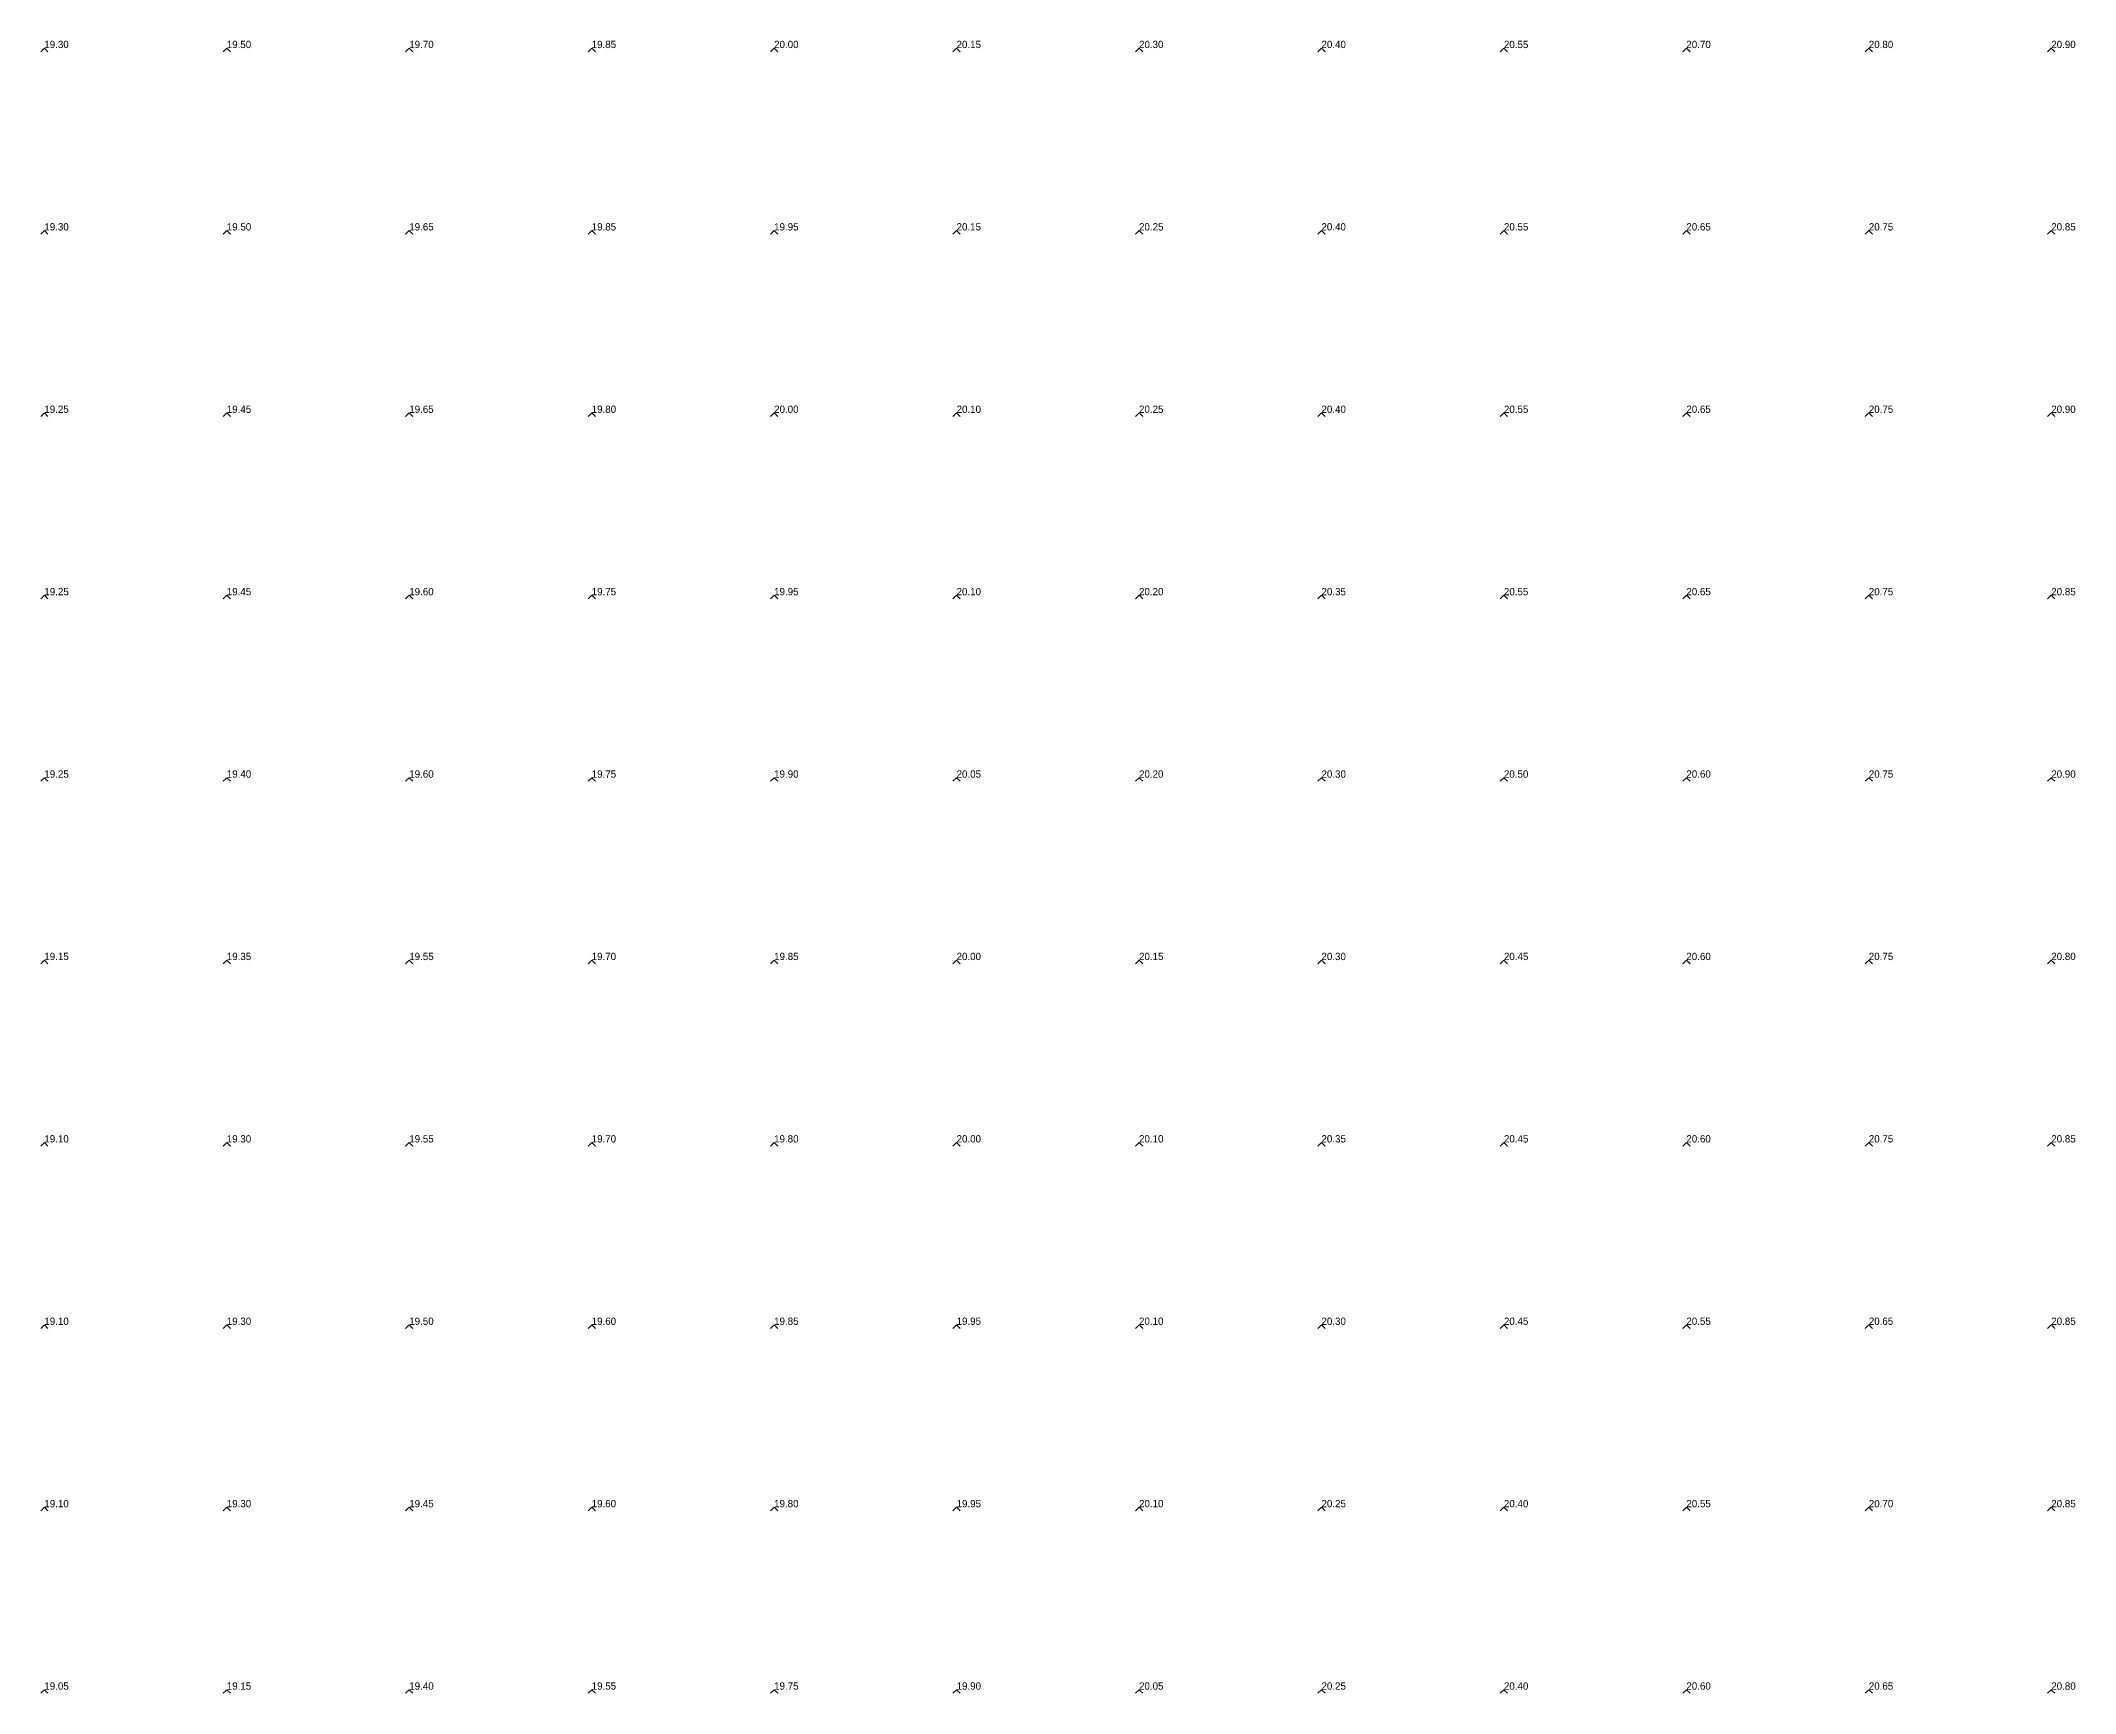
# Model space of a CAD drawing. Extents: x 570945 to 571083, y 5181392 to 5181597.
# Drawn here: x 570977.32 to 571005.2, y 5181519.08 to 5181541.73 of the extents above; entities that cross this region are included whole.
import ezdxf

# ---------------------------------------------------------------- set-up
doc = ezdxf.new("R2010")
doc.units = 0
doc.layers.add('Soundings', color=1, linetype='CONTINUOUS')

msp = doc.modelspace()

# ---------------------------------------------------------------- linework, layer by layer
at = {"layer": 'Soundings'}
for points in [[(570977.325, 5181541.575), (570977.375, 5181541.625), (570977.425, 5181541.575)], [(570979.825, 5181541.575), (570979.875, 5181541.625), (570979.925, 5181541.575)], [(570982.325, 5181541.575), (570982.375, 5181541.625), (570982.425, 5181541.575)], [(570984.825, 5181541.575), (570984.875, 5181541.625), (570984.925, 5181541.575)], [(570987.325, 5181541.575), (570987.375, 5181541.625), (570987.425, 5181541.575)], [(570989.825, 5181541.575), (570989.875, 5181541.625), (570989.925, 5181541.575)], [(570992.325, 5181541.575), (570992.375, 5181541.625), (570992.425, 5181541.575)], [(570994.825, 5181541.575), (570994.875, 5181541.625), (570994.925, 5181541.575)], [(570997.325, 5181541.575), (570997.375, 5181541.625), (570997.425, 5181541.575)], [(570999.825, 5181541.575), (570999.875, 5181541.625), (570999.925, 5181541.575)], [(571002.325, 5181541.575), (571002.375, 5181541.625), (571002.425, 5181541.575)], [(571004.825, 5181541.575), (571004.875, 5181541.625), (571004.925, 5181541.575)], [(570977.325, 5181539.075), (570977.375, 5181539.125), (570977.425, 5181539.075)], [(570979.825, 5181539.075), (570979.875, 5181539.125), (570979.925, 5181539.075)], [(570982.325, 5181539.075), (570982.375, 5181539.125), (570982.425, 5181539.075)], [(570984.825, 5181539.075), (570984.875, 5181539.125), (570984.925, 5181539.075)], [(570987.325, 5181539.075), (570987.375, 5181539.125), (570987.425, 5181539.075)], [(570989.825, 5181539.075), (570989.875, 5181539.125), (570989.925, 5181539.075)], [(570992.325, 5181539.075), (570992.375, 5181539.125), (570992.425, 5181539.075)], [(570994.825, 5181539.075), (570994.875, 5181539.125), (570994.925, 5181539.075)], [(570997.325, 5181539.075), (570997.375, 5181539.125), (570997.425, 5181539.075)], [(570999.825, 5181539.075), (570999.875, 5181539.125), (570999.925, 5181539.075)], [(571002.325, 5181539.075), (571002.375, 5181539.125), (571002.425, 5181539.075)], [(571004.825, 5181539.075), (571004.875, 5181539.125), (571004.925, 5181539.075)], [(570977.325, 5181536.575), (570977.375, 5181536.625), (570977.425, 5181536.575)], [(570979.825, 5181536.575), (570979.875, 5181536.625), (570979.925, 5181536.575)], [(570982.325, 5181536.575), (570982.375, 5181536.625), (570982.425, 5181536.575)], [(570984.825, 5181536.575), (570984.875, 5181536.625), (570984.925, 5181536.575)], [(570987.325, 5181536.575), (570987.375, 5181536.625), (570987.425, 5181536.575)], [(570989.825, 5181536.575), (570989.875, 5181536.625), (570989.925, 5181536.575)], [(570992.325, 5181536.575), (570992.375, 5181536.625), (570992.425, 5181536.575)], [(570994.825, 5181536.575), (570994.875, 5181536.625), (570994.925, 5181536.575)], [(570997.325, 5181536.575), (570997.375, 5181536.625), (570997.425, 5181536.575)], [(570999.825, 5181536.575), (570999.875, 5181536.625), (570999.925, 5181536.575)], [(571002.325, 5181536.575), (571002.375, 5181536.625), (571002.425, 5181536.575)], [(571004.825, 5181536.575), (571004.875, 5181536.625), (571004.925, 5181536.575)], [(570977.325, 5181534.075), (570977.375, 5181534.125), (570977.425, 5181534.075)], [(570979.825, 5181534.075), (570979.875, 5181534.125), (570979.925, 5181534.075)], [(570982.325, 5181534.075), (570982.375, 5181534.125), (570982.425, 5181534.075)], [(570984.825, 5181534.075), (570984.875, 5181534.125), (570984.925, 5181534.075)], [(570987.325, 5181534.075), (570987.375, 5181534.125), (570987.425, 5181534.075)], [(570989.825, 5181534.075), (570989.875, 5181534.125), (570989.925, 5181534.075)], [(570992.325, 5181534.075), (570992.375, 5181534.125), (570992.425, 5181534.075)], [(570994.825, 5181534.075), (570994.875, 5181534.125), (570994.925, 5181534.075)], [(570997.325, 5181534.075), (570997.375, 5181534.125), (570997.425, 5181534.075)], [(570999.825, 5181534.075), (570999.875, 5181534.125), (570999.925, 5181534.075)], [(571002.325, 5181534.075), (571002.375, 5181534.125), (571002.425, 5181534.075)], [(571004.825, 5181534.075), (571004.875, 5181534.125), (571004.925, 5181534.075)], [(570977.325, 5181531.575), (570977.375, 5181531.625), (570977.425, 5181531.575)], [(570979.825, 5181531.575), (570979.875, 5181531.625), (570979.925, 5181531.575)], [(570982.325, 5181531.575), (570982.375, 5181531.625), (570982.425, 5181531.575)], [(570984.825, 5181531.575), (570984.875, 5181531.625), (570984.925, 5181531.575)], [(570987.325, 5181531.575), (570987.375, 5181531.625), (570987.425, 5181531.575)], [(570989.825, 5181531.575), (570989.875, 5181531.625), (570989.925, 5181531.575)], [(570992.325, 5181531.575), (570992.375, 5181531.625), (570992.425, 5181531.575)], [(570994.825, 5181531.575), (570994.875, 5181531.625), (570994.925, 5181531.575)], [(570997.325, 5181531.575), (570997.375, 5181531.625), (570997.425, 5181531.575)], [(570999.825, 5181531.575), (570999.875, 5181531.625), (570999.925, 5181531.575)], [(571002.325, 5181531.575), (571002.375, 5181531.625), (571002.425, 5181531.575)], [(571004.825, 5181531.575), (571004.875, 5181531.625), (571004.925, 5181531.575)], [(570977.325, 5181529.075), (570977.375, 5181529.125), (570977.425, 5181529.075)], [(570979.825, 5181529.075), (570979.875, 5181529.125), (570979.925, 5181529.075)], [(570982.325, 5181529.075), (570982.375, 5181529.125), (570982.425, 5181529.075)], [(570984.825, 5181529.075), (570984.875, 5181529.125), (570984.925, 5181529.075)], [(570987.325, 5181529.075), (570987.375, 5181529.125), (570987.425, 5181529.075)], [(570989.825, 5181529.075), (570989.875, 5181529.125), (570989.925, 5181529.075)], [(570992.325, 5181529.075), (570992.375, 5181529.125), (570992.425, 5181529.075)], [(570994.825, 5181529.075), (570994.875, 5181529.125), (570994.925, 5181529.075)], [(570997.325, 5181529.075), (570997.375, 5181529.125), (570997.425, 5181529.075)], [(570999.825, 5181529.075), (570999.875, 5181529.125), (570999.925, 5181529.075)], [(571002.325, 5181529.075), (571002.375, 5181529.125), (571002.425, 5181529.075)], [(571004.825, 5181529.075), (571004.875, 5181529.125), (571004.925, 5181529.075)], [(570977.325, 5181526.575), (570977.375, 5181526.625), (570977.425, 5181526.575)], [(570979.825, 5181526.575), (570979.875, 5181526.625), (570979.925, 5181526.575)], [(570982.325, 5181526.575), (570982.375, 5181526.625), (570982.425, 5181526.575)], [(570984.825, 5181526.575), (570984.875, 5181526.625), (570984.925, 5181526.575)], [(570987.325, 5181526.575), (570987.375, 5181526.625), (570987.425, 5181526.575)], [(570989.825, 5181526.575), (570989.875, 5181526.625), (570989.925, 5181526.575)], [(570992.325, 5181526.575), (570992.375, 5181526.625), (570992.425, 5181526.575)], [(570994.825, 5181526.575), (570994.875, 5181526.625), (570994.925, 5181526.575)], [(570997.325, 5181526.575), (570997.375, 5181526.625), (570997.425, 5181526.575)], [(570999.825, 5181526.575), (570999.875, 5181526.625), (570999.925, 5181526.575)], [(571002.325, 5181526.575), (571002.375, 5181526.625), (571002.425, 5181526.575)], [(571004.825, 5181526.575), (571004.875, 5181526.625), (571004.925, 5181526.575)], [(570977.325, 5181524.075), (570977.375, 5181524.125), (570977.425, 5181524.075)], [(570979.825, 5181524.075), (570979.875, 5181524.125), (570979.925, 5181524.075)], [(570982.325, 5181524.075), (570982.375, 5181524.125), (570982.425, 5181524.075)], [(570984.825, 5181524.075), (570984.875, 5181524.125), (570984.925, 5181524.075)], [(570987.325, 5181524.075), (570987.375, 5181524.125), (570987.425, 5181524.075)], [(570989.825, 5181524.075), (570989.875, 5181524.125), (570989.925, 5181524.075)], [(570992.325, 5181524.075), (570992.375, 5181524.125), (570992.425, 5181524.075)], [(570994.825, 5181524.075), (570994.875, 5181524.125), (570994.925, 5181524.075)], [(570997.325, 5181524.075), (570997.375, 5181524.125), (570997.425, 5181524.075)], [(570999.825, 5181524.075), (570999.875, 5181524.125), (570999.925, 5181524.075)], [(571002.325, 5181524.075), (571002.375, 5181524.125), (571002.425, 5181524.075)], [(571004.825, 5181524.075), (571004.875, 5181524.125), (571004.925, 5181524.075)], [(570977.325, 5181521.575), (570977.375, 5181521.625), (570977.425, 5181521.575)], [(570979.825, 5181521.575), (570979.875, 5181521.625), (570979.925, 5181521.575)], [(570982.325, 5181521.575), (570982.375, 5181521.625), (570982.425, 5181521.575)], [(570984.825, 5181521.575), (570984.875, 5181521.625), (570984.925, 5181521.575)], [(570987.325, 5181521.575), (570987.375, 5181521.625), (570987.425, 5181521.575)], [(570989.825, 5181521.575), (570989.875, 5181521.625), (570989.925, 5181521.575)], [(570992.325, 5181521.575), (570992.375, 5181521.625), (570992.425, 5181521.575)], [(570994.825, 5181521.575), (570994.875, 5181521.625), (570994.925, 5181521.575)], [(570997.325, 5181521.575), (570997.375, 5181521.625), (570997.425, 5181521.575)], [(570999.825, 5181521.575), (570999.875, 5181521.625), (570999.925, 5181521.575)], [(571002.325, 5181521.575), (571002.375, 5181521.625), (571002.425, 5181521.575)], [(571004.825, 5181521.575), (571004.875, 5181521.625), (571004.925, 5181521.575)], [(570977.325, 5181519.075), (570977.375, 5181519.125), (570977.425, 5181519.075)], [(570979.825, 5181519.075), (570979.875, 5181519.125), (570979.925, 5181519.075)], [(570982.325, 5181519.075), (570982.375, 5181519.125), (570982.425, 5181519.075)], [(570984.825, 5181519.075), (570984.875, 5181519.125), (570984.925, 5181519.075)], [(570987.325, 5181519.075), (570987.375, 5181519.125), (570987.425, 5181519.075)], [(570989.825, 5181519.075), (570989.875, 5181519.125), (570989.925, 5181519.075)], [(570992.325, 5181519.075), (570992.375, 5181519.125), (570992.425, 5181519.075)], [(570994.825, 5181519.075), (570994.875, 5181519.125), (570994.925, 5181519.075)], [(570997.325, 5181519.075), (570997.375, 5181519.125), (570997.425, 5181519.075)], [(570999.825, 5181519.075), (570999.875, 5181519.125), (570999.925, 5181519.075)], [(571002.325, 5181519.075), (571002.375, 5181519.125), (571002.425, 5181519.075)], [(571004.825, 5181519.075), (571004.875, 5181519.125), (571004.925, 5181519.075)]]:
    msp.add_lwpolyline(points, dxfattribs=at)

# ---------------------------------------------------------------- texts
for s, p in [('19.30', (570977.375, 5181541.625, 19.3)), ('19.50', (570979.875, 5181541.625, 19.5)), ('19.70', (570982.375, 5181541.625, 19.7)), ('19.85', (570984.875, 5181541.625, 19.85)), ('20.00', (570987.375, 5181541.625, 20)), ('20.15', (570989.875, 5181541.625, 20.15)), ('20.30', (570992.375, 5181541.625, 20.3)), ('20.40', (570994.875, 5181541.625, 20.4)), ('20.55', (570997.375, 5181541.625, 20.55)), ('20.70', (570999.875, 5181541.625, 20.7)), ('20.80', (571002.375, 5181541.625, 20.8)), ('20.90', (571004.875, 5181541.625, 20.9)), ('19.30', (570977.375, 5181539.125, 19.3)), ('19.50', (570979.875, 5181539.125, 19.5)), ('19.65', (570982.375, 5181539.125, 19.65)), ('19.85', (570984.875, 5181539.125, 19.85)), ('19.95', (570987.375, 5181539.125, 19.95)), ('20.15', (570989.875, 5181539.125, 20.15)), ('20.25', (570992.375, 5181539.125, 20.25)), ('20.40', (570994.875, 5181539.125, 20.4)), ('20.55', (570997.375, 5181539.125, 20.55)), ('20.65', (570999.875, 5181539.125, 20.65)), ('20.75', (571002.375, 5181539.125, 20.75)), ('20.85', (571004.875, 5181539.125, 20.85)), ('19.25', (570977.375, 5181536.625, 19.25)), ('19.45', (570979.875, 5181536.625, 19.45)), ('19.65', (570982.375, 5181536.625, 19.65)), ('19.80', (570984.875, 5181536.625, 19.8)), ('20.00', (570987.375, 5181536.625, 20)), ('20.10', (570989.875, 5181536.625, 20.1)), ('20.25', (570992.375, 5181536.625, 20.25)), ('20.40', (570994.875, 5181536.625, 20.4)), ('20.55', (570997.375, 5181536.625, 20.55)), ('20.65', (570999.875, 5181536.625, 20.65)), ('20.75', (571002.375, 5181536.625, 20.75)), ('20.90', (571004.875, 5181536.625, 20.9)), ('19.25', (570977.375, 5181534.125, 19.25)), ('19.45', (570979.875, 5181534.125, 19.45)), ('19.60', (570982.375, 5181534.125, 19.6)), ('19.75', (570984.875, 5181534.125, 19.75)), ('19.95', (570987.375, 5181534.125, 19.95)), ('20.10', (570989.875, 5181534.125, 20.1)), ('20.20', (570992.375, 5181534.125, 20.2)), ('20.35', (570994.875, 5181534.125, 20.35)), ('20.55', (570997.375, 5181534.125, 20.55)), ('20.65', (570999.875, 5181534.125, 20.65)), ('20.75', (571002.375, 5181534.125, 20.75)), ('20.85', (571004.875, 5181534.125, 20.85)), ('19.25', (570977.375, 5181531.625, 19.25)), ('19.40', (570979.875, 5181531.625, 19.4)), ('19.60', (570982.375, 5181531.625, 19.6)), ('19.75', (570984.875, 5181531.625, 19.75)), ('19.90', (570987.375, 5181531.625, 19.9)), ('20.05', (570989.875, 5181531.625, 20.05)), ('20.20', (570992.375, 5181531.625, 20.2)), ('20.30', (570994.875, 5181531.625, 20.3)), ('20.50', (570997.375, 5181531.625, 20.5)), ('20.60', (570999.875, 5181531.625, 20.6)), ('20.75', (571002.375, 5181531.625, 20.75)), ('20.90', (571004.875, 5181531.625, 20.9)), ('19.15', (570977.375, 5181529.125, 19.15)), ('19.35', (570979.875, 5181529.125, 19.35)), ('19.55', (570982.375, 5181529.125, 19.55)), ('19.70', (570984.875, 5181529.125, 19.7)), ('19.85', (570987.375, 5181529.125, 19.85)), ('20.00', (570989.875, 5181529.125, 20)), ('20.15', (570992.375, 5181529.125, 20.15)), ('20.30', (570994.875, 5181529.125, 20.3)), ('20.45', (570997.375, 5181529.125, 20.45)), ('20.60', (570999.875, 5181529.125, 20.6)), ('20.75', (571002.375, 5181529.125, 20.75)), ('20.80', (571004.875, 5181529.125, 20.8)), ('19.10', (570977.375, 5181526.625, 19.1)), ('19.30', (570979.875, 5181526.625, 19.3)), ('19.55', (570982.375, 5181526.625, 19.55)), ('19.70', (570984.875, 5181526.625, 19.7)), ('19.80', (570987.375, 5181526.625, 19.8)), ('20.00', (570989.875, 5181526.625, 20)), ('20.10', (570992.375, 5181526.625, 20.1)), ('20.35', (570994.875, 5181526.625, 20.35)), ('20.45', (570997.375, 5181526.625, 20.45)), ('20.60', (570999.875, 5181526.625, 20.6)), ('20.75', (571002.375, 5181526.625, 20.75)), ('20.85', (571004.875, 5181526.625, 20.85)), ('19.10', (570977.375, 5181524.125, 19.1)), ('19.30', (570979.875, 5181524.125, 19.3)), ('19.50', (570982.375, 5181524.125, 19.5)), ('19.60', (570984.875, 5181524.125, 19.6)), ('19.85', (570987.375, 5181524.125, 19.85)), ('19.95', (570989.875, 5181524.125, 19.95)), ('20.10', (570992.375, 5181524.125, 20.1)), ('20.30', (570994.875, 5181524.125, 20.3)), ('20.45', (570997.375, 5181524.125, 20.45)), ('20.55', (570999.875, 5181524.125, 20.55)), ('20.65', (571002.375, 5181524.125, 20.65)), ('20.85', (571004.875, 5181524.125, 20.85)), ('19.10', (570977.375, 5181521.625, 19.1)), ('19.30', (570979.875, 5181521.625, 19.3)), ('19.45', (570982.375, 5181521.625, 19.45)), ('19.60', (570984.875, 5181521.625, 19.6)), ('19.80', (570987.375, 5181521.625, 19.8)), ('19.95', (570989.875, 5181521.625, 19.95)), ('20.10', (570992.375, 5181521.625, 20.1)), ('20.25', (570994.875, 5181521.625, 20.25)), ('20.40', (570997.375, 5181521.625, 20.4)), ('20.55', (570999.875, 5181521.625, 20.55)), ('20.70', (571002.375, 5181521.625, 20.7)), ('20.85', (571004.875, 5181521.625, 20.85)), ('19.05', (570977.375, 5181519.125, 19.05)), ('19.15', (570979.875, 5181519.125, 19.15)), ('19.40', (570982.375, 5181519.125, 19.4)), ('19.55', (570984.875, 5181519.125, 19.55)), ('19.75', (570987.375, 5181519.125, 19.75)), ('19.90', (570989.875, 5181519.125, 19.9)), ('20.05', (570992.375, 5181519.125, 20.05)), ('20.25', (570994.875, 5181519.125, 20.25)), ('20.40', (570997.375, 5181519.125, 20.4)), ('20.60', (570999.875, 5181519.125, 20.6)), ('20.65', (571002.375, 5181519.125, 20.65)), ('20.80', (571004.875, 5181519.125, 20.8))]:
    msp.add_text(s, height=0.1, dxfattribs=at).set_placement(p)

doc.saveas('drawing.dxf')
